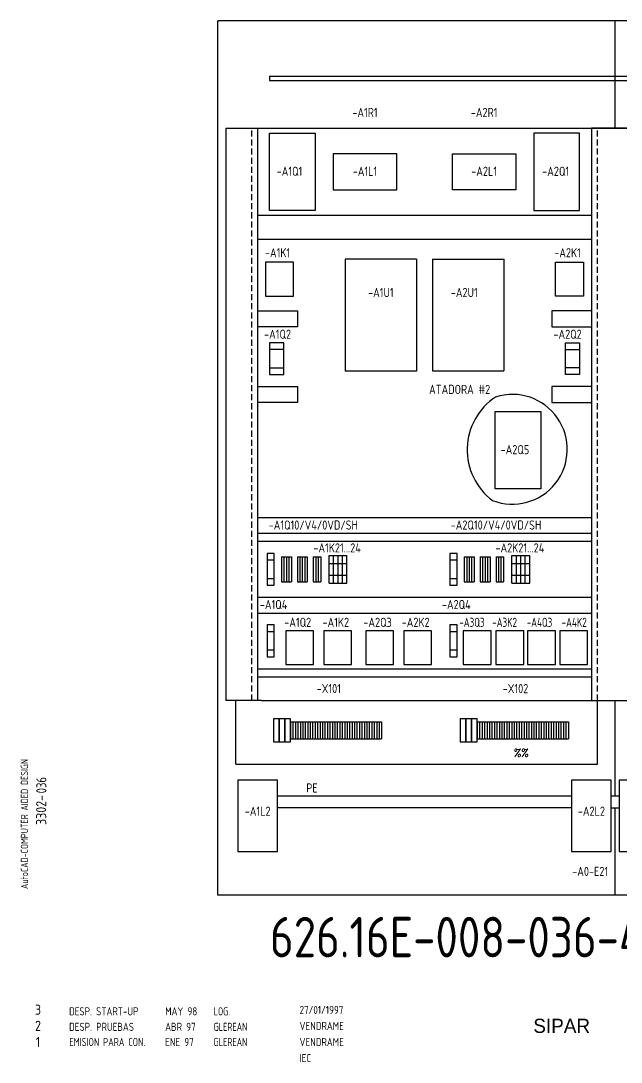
# Model space of a CAD drawing. Extents: x 10 to 420, y 5 to 297.
# Drawn here: x 9.7 to 158.2, y 6 to 263.5 of the extents above; entities that cross this region are included whole.
import ezdxf
from ezdxf.enums import TextEntityAlignment as Align

# ---------------------------------------------------------------- set-up
doc = ezdxf.new("R2010")
doc.units = 0
doc.header["$LTSCALE"] = 6
doc.header["$MEASUREMENT"] = 0
doc.linetypes.add('HIDDEN', pattern=[0.375, 0.25, -0.125])
doc.layers.get('0').update_dxf_attribs({"linetype": 'CONTINUOUS'})
for name, color, linetype in [('3', 3, 'CONTINUOUS'), ('CART', 7, 'CONTINUOUS'), ('INT', 3, 'CONTINUOUS'), ('MAN', 3, 'CONTINUOUS')]:
    doc.layers.add(name, color=color, linetype=linetype)
doc.styles.add('DIN', font='DIN', dxfattribs={"width": 0.85})
doc.styles.add('SIMPLEX', font='SIMPLEX', dxfattribs={"width": 0.9})
doc.styles.add('UNIV', font='UNIV')

# ---------------------------------------------------------------- blocks, each defined once
blk = doc.blocks.new('WB-FG100')
at = {"layer": 'CART', "color": 1, "style": 'DIN', "width": 0.8}
blk.add_text('AutoCAD-COMPUTER AIDED DESIGN', height=1.8, rotation=90, dxfattribs=at).set_placement((11.47, 48.84))
at = {"layer": 'CART', "color": 7, "style": 'DIN', "width": 0.9}
blk.add_attdef('FILE', text='', height=2.5, rotation=90, dxfattribs=at).set_placement((15.95, 68.38), align=Align.CENTER)
for tag, p in [('MOD-3', (13.92, 19)), ('MOD-2', (13.92, 15)), ('MOD-1', (13.92, 11)), ('NR.COMMESSA', (315, 9))]:
    blk.add_attdef(tag, text='', height=2.5, dxfattribs=at).set_placement(p, align=Align.MIDDLE)
at = {"layer": 'CART', "color": 7, "style": 'DIN'}
for tag, width, p in [('REV-3', 0.9, (21.66, 19)), ('DATA-3', 0.9, (45.37, 19)), ('NOME-3', 0.9, (57.37, 19)), ('REV-2', 0.9, (21.66, 15)), ('DATA-2', 0.9, (45.37, 15)), ('NOME-2', 0.9, (57.37, 15)), ('REV-1', 0.9, (21.66, 11)), ('DATA-1', 0.9, (45.37, 11)), ('NOME-1', 0.7, (57.37, 11))]:
    blk.add_attdef(tag, text='', height=2, dxfattribs=dict(at, width=width)).set_placement(p, align=Align.MIDDLE_LEFT)
at = {"layer": 'CART', "color": 7, "style": 'DIN', "width": 0.9}
for tag, p, height in [('DATA', (78.64, 17.94), 2), ('ESECUTORE', (78.64, 13.97), 2), ('CONTROLLORE', (78.64, 9.99), 2), ('NORMA', (78.64, 6.01), 2), ('SEGUE', (398.93, 5.65), 2.8)]:
    blk.add_attdef(tag, p, '', height=height, dxfattribs=at)
at = {"layer": 'CART', "color": 2, "style": 'DIN', "width": 0.9}
for tag, p in [('TITOLO-1/3', (266.5, 18.23)), ('TITOLO-1/2', (266.5, 15.73)), ('TITOLO-2/3', (266.5, 13.18)), ('TITOLO-2/2', (266.5, 10.68)), ('TITOLO-3/3', (266.5, 8.13))]:
    blk.add_attdef(tag, text='', height=3.5, dxfattribs=at).set_placement(p, align=Align.MIDDLE)
at = {"layer": 'CART', "color": 3, "style": 'DIN', "width": 0.9}
blk.add_attdef('ASSIEME', text='', height=3.5, dxfattribs=at).set_placement((334, 17), align=Align.MIDDLE)
at = {"layer": 'CART', "color": 3, "style": 'DIN', "width": 0.85}
for tag, p in [('=', (375.33, 16.63)), ('+', (375.33, 12.76))]:
    blk.add_attdef(tag, text='', height=3, dxfattribs=at).set_placement(p, align=Align.BOTTOM_LEFT)
at = {"layer": 'CART', "color": 2, "style": 'DIN', "width": 0.9}
blk.add_attdef('DISEGNO', text='', height=5, dxfattribs=at).set_placement((395.27, 6.35), align=Align.RIGHT)
at = {"layer": 'CART', "color": 3, "style": 'DIN', "width": 0.9}
blk.add_attdef('FOGLIO', text='', height=2.8, dxfattribs=at).set_placement((414.2, 9.56), align=Align.RIGHT)
at = {"layer": 'CART', "color": 1, "style": 'DIN', "width": 0.9}
blk.add_attdef('TIPOLOGIA', (233.37, 6), '', height=2, dxfattribs=at)
blk = doc.blocks.new('F-L24AI')
at = {"color": 3, "linetype": 'Continuous'}
for p, q in [((16, 4.5), (0, 4.5)), ((0, 4.5), (0, -4.5)), ((16, -4.5), (16, 4.5)), ((0, -4.5), (16, -4.5))]:
    blk.add_line(p, q, dxfattribs=at)
blk = doc.blocks.new('F-3NP50')
at = {"color": 3}
for p, q in [((0, -9.75), (0, 9.75)), ((0, 9.75), (11.5, 9.75)), ((11.5, 9.75), (11.5, -9.75)), ((11.5, -9.75), (0, -9.75))]:
    blk.add_line(p, q, dxfattribs=at)
blk = doc.blocks.new('F-K2')
at = {"layer": '3'}
for p, q in [((7, 4.25), (0, 4.25)), ((0, 4.25), (0, -4.25)), ((7, -4.25), (7, 4.25)), ((0, -4.25), (7, -4.25))]:
    blk.add_line(p, q, dxfattribs=at)
blk = doc.blocks.new('F-5SN2')
at = {"layer": 'INT'}
for p, q in [((3.56, 4), (0, 4)), ((0, 4), (0, -4)), ((3.56, -4), (3.56, 4)), ((0, -4), (3.56, -4))]:
    blk.add_line(p, q, dxfattribs=at)
at = {"layer": 'MAN'}
for p, q in [((3.56, 2.275), (0, 2.275)), ((0, 2.275), (0, -2.275)), ((3.56, -2.275), (3.56, 2.275)), ((0, -2.275), (3.56, -2.275))]:
    blk.add_line(p, q, dxfattribs=at)

msp = doc.modelspace()

# ---------------------------------------------------------------- linework, layer by layer
at = {"color": 4, "linetype": 'Continuous'}
for p, q in [((58.44, 47.29), (58.44, 263.55)), ((156.74, 263.55), (58.44, 263.55)), ((255.04, 263.55), (156.74, 263.55)), ((156.74, 237.01), (156.74, 263.55)), ((156.74, 71.86), (156.74, 95.45)), ((156.74, 47.29), (156.74, 68.91)), ((156.74, 47.29), (58.44, 47.29)), ((255.04, 47.29), (156.74, 47.29))]:
    msp.add_line(p, q, dxfattribs=at)
at = {"color": 3, "linetype": 'Continuous'}
for p, q in [((383.82, 249.79), (71.22, 249.79)), ((71.22, 249.79), (71.22, 248.8)), ((71.22, 248.8), (315.99, 248.8)), ((102.68, 230.62), (86.95, 230.62)), ((86.95, 230.62), (86.95, 221.77)), ((102.68, 221.77), (102.68, 230.62)), ((86.95, 221.77), (102.68, 221.77)), ((89.9, 204.57), (89.9, 176.93)), ((107.59, 204.57), (89.9, 204.57)), ((89.9, 204.57), (89.9, 176.93)), ((107.59, 204.57), (107.59, 176.93)), ((111.53, 204.57), (111.53, 177)), ((111.53, 204.57), (129.22, 204.57)), ((129.22, 204.57), (129.22, 177)), ((107.59, 176.93), (89.9, 176.93)), ((111.53, 177), (129.22, 177)), ((73.6, 90.91), (72.21, 90.91)), ((72.21, 90.91), (72.21, 85.26)), ((75, 90.91), (73.6, 90.91)), ((73.6, 90.91), (73.6, 85.26)), ((73.6, 85.26), (73.6, 90.91)), ((76.39, 90.91), (75, 90.91)), ((75, 90.91), (75, 85.26)), ((75, 85.26), (75, 90.91)), ((76.39, 85.26), (76.39, 90.91)), ((119.8, 90.91), (118.41, 90.91)), ((118.41, 90.91), (118.41, 85.26)), ((121.2, 90.91), (119.8, 90.91)), ((119.8, 90.91), (119.8, 85.26)), ((119.8, 85.26), (119.8, 90.91)), ((121.2, 85.26), (121.2, 90.91)), ((122.6, 90.91), (121.2, 90.91)), ((121.2, 90.91), (121.2, 85.26)), ((122.6, 85.26), (122.6, 90.91)), ((72.21, 85.26), (73.6, 85.26)), ((73.6, 85.26), (75, 85.26)), ((75, 85.26), (76.39, 85.26)), ((118.41, 85.26), (119.8, 85.26)), ((119.8, 85.26), (121.2, 85.26)), ((121.2, 85.26), (122.6, 85.26)), ((63.36, 75.79), (63.36, 58.1)), ((73.19, 75.79), (63.36, 75.79)), ((73.19, 58.1), (73.19, 75.79)), ((145.93, 75.79), (145.93, 58.1)), ((155.76, 75.79), (145.93, 75.79)), ((155.76, 58.1), (155.76, 75.79)), ((157.73, 75.79), (157.73, 58.1)), ((167.56, 75.79), (157.73, 75.79)), ((73.19, 71.86), (145.93, 71.86)), ((155.76, 71.86), (157.73, 71.86)), ((145.93, 68.91), (73.19, 68.91)), ((155.76, 68.91), (157.73, 68.91)), ((63.36, 58.1), (73.19, 58.1)), ((145.93, 58.1), (155.76, 58.1)), ((157.73, 58.1), (167.56, 58.1))]:
    msp.add_line(p, q, dxfattribs=at)
at = {"color": 2, "linetype": 'Continuous'}
for p, q in [((60.41, 237.01), (68.27, 237.01)), ((60.41, 237.01), (60.41, 95.45)), ((68.27, 237.01), (68.27, 95.45)), ((150.85, 237.01), (150.85, 95.45)), ((150.85, 237.01), (162.64, 237.01)), ((150.85, 215.38), (68.27, 215.38)), ((150.85, 209.48), (68.27, 209.48)), ((68.27, 191.79), (78.1, 191.79)), ((78.1, 191.79), (78.1, 187.86)), ((150.85, 191.79), (141.02, 191.79)), ((141.02, 191.79), (141.02, 187.86)), ((78.1, 187.86), (68.27, 187.86)), ((141.02, 187.86), (150.85, 187.86)), ((68.27, 173.11), (78.1, 173.11)), ((78.1, 173.11), (78.1, 169.18)), ((150.85, 173.11), (141.02, 173.11)), ((141.02, 173.11), (141.02, 169.18)), ((78.1, 169.18), (68.27, 169.18)), ((141.02, 169.18), (150.85, 169.18)), ((150.85, 140.67), (68.27, 140.67)), ((150.85, 136.74), (68.27, 136.74)), ((150.85, 134.77), (68.27, 134.77)), ((68.27, 121.01), (150.85, 121.01)), ((68.27, 117.08), (150.85, 117.08)), ((68.27, 103.32), (150.85, 103.32)), ((68.27, 101.35), (150.85, 101.35)), ((69.26, 95.45), (60.41, 95.45)), ((69.26, 95.45), (150.85, 95.45)), ((150.85, 95.45), (162.64, 95.45))]:
    msp.add_line(p, q, dxfattribs=at)
at = {"color": 7, "linetype": 'HIDDEN'}
for p, q in [((66.8, 95.45), (66.8, 237.01)), ((152.32, 95.45), (152.32, 237.01))]:
    msp.add_line(p, q, dxfattribs=at)
at = {"color": 7, "linetype": 'Continuous'}
for p, q in [((68.27, 237.01), (154.78, 237.01)), ((250.62, 237.01), (150.85, 237.01)), ((85.97, 131.33), (87.07, 131.33)), ((85.97, 124.45), (85.97, 131.33)), ((85.97, 129.37), (87.07, 129.37)), ((87.07, 131.33), (88.17, 131.33)), ((87.07, 124.45), (87.07, 131.33)), ((87.07, 124.45), (87.07, 131.33)), ((87.07, 129.37), (88.17, 129.37)), ((88.17, 124.45), (88.17, 131.33)), ((88.17, 131.33), (89.27, 131.33)), ((88.17, 124.45), (88.17, 131.33)), ((88.17, 129.37), (89.27, 129.37)), ((89.27, 131.33), (90.37, 131.33)), ((89.27, 124.45), (89.27, 131.33)), ((89.27, 124.45), (89.27, 131.33)), ((89.27, 129.37), (90.37, 129.37)), ((90.37, 124.45), (90.37, 131.33)), ((131.19, 131.33), (132.29, 131.33)), ((131.19, 124.45), (131.19, 131.33)), ((131.19, 129.37), (132.29, 129.37)), ((132.29, 124.45), (132.29, 131.33)), ((132.29, 131.33), (133.39, 131.33)), ((132.29, 124.45), (132.29, 131.33)), ((132.29, 129.37), (133.39, 129.37)), ((133.39, 131.33), (134.49, 131.33)), ((133.39, 124.45), (133.39, 131.33)), ((133.39, 124.45), (133.39, 131.33)), ((133.39, 129.37), (134.49, 129.37)), ((134.49, 124.45), (134.49, 131.33)), ((134.49, 131.33), (135.59, 131.33)), ((134.49, 124.45), (134.49, 131.33)), ((134.49, 129.37), (135.59, 129.37)), ((135.59, 124.45), (135.59, 131.33)), ((85.97, 126.42), (87.07, 126.42)), ((87.07, 126.42), (88.17, 126.42)), ((88.17, 126.42), (89.27, 126.42)), ((89.27, 126.42), (90.37, 126.42)), ((131.19, 126.42), (132.29, 126.42)), ((132.29, 126.42), (133.39, 126.42)), ((133.39, 126.42), (134.49, 126.42)), ((134.49, 126.42), (135.59, 126.42)), ((85.97, 124.45), (87.07, 124.45)), ((87.07, 124.45), (88.17, 124.45)), ((88.17, 124.45), (89.27, 124.45)), ((89.27, 124.45), (90.37, 124.45)), ((131.19, 124.45), (132.29, 124.45)), ((132.29, 124.45), (133.39, 124.45)), ((133.39, 124.45), (134.49, 124.45)), ((134.49, 124.45), (135.59, 124.45)), ((62.87, 79.73), (62.87, 95.45)), ((152.32, 79.73), (152.32, 95.45)), ((62.87, 79.73), (152.32, 79.73))]:
    msp.add_line(p, q, dxfattribs=at)
at = {"color": 3}
for p, q in [((71.22, 216.61), (71.22, 235.78)), ((71.22, 235.78), (82.53, 235.78)), ((82.53, 235.78), (82.53, 216.61)), ((82.53, 216.61), (71.22, 216.61)), ((127.02, 147.77), (127.02, 166.93)), ((127.02, 166.93), (138.32, 166.93)), ((138.32, 166.93), (138.32, 147.77)), ((138.32, 147.77), (127.02, 147.77))]:
    msp.add_line(p, q, dxfattribs=at)
at = {"color": 1, "linetype": 'Continuous'}
for p, q in [((74.17, 131.02), (74.78, 131.02)), ((74.17, 131.02), (74.17, 124.77)), ((74.78, 131.02), (75.39, 131.02)), ((74.78, 131.02), (74.78, 124.77)), ((74.78, 131.02), (74.78, 124.77)), ((75.39, 131.02), (75.39, 124.77)), ((75.39, 131.02), (76, 131.02)), ((75.39, 131.02), (75.39, 124.77)), ((76, 131.02), (76.61, 131.02)), ((76, 131.02), (76, 124.77)), ((76, 131.02), (76, 124.77)), ((76.61, 131.02), (76.61, 124.77)), ((78.1, 131.02), (78.71, 131.02)), ((78.1, 131.02), (78.1, 124.77)), ((78.71, 131.02), (79.32, 131.02)), ((78.71, 131.02), (78.71, 124.77)), ((78.71, 131.02), (78.71, 124.77)), ((79.32, 131.02), (79.93, 131.02)), ((79.32, 131.02), (79.32, 124.77)), ((79.32, 131.02), (79.32, 124.77)), ((79.93, 131.02), (79.93, 124.77)), ((79.93, 131.02), (80.54, 131.02)), ((79.93, 131.02), (79.93, 124.77)), ((80.54, 131.02), (80.54, 124.77)), ((82.04, 131.02), (82.65, 131.02)), ((82.04, 131.02), (82.04, 124.77)), ((82.65, 131.02), (83.26, 131.02)), ((82.65, 131.02), (82.65, 124.77)), ((82.65, 131.02), (82.65, 124.77)), ((83.26, 131.02), (83.87, 131.02)), ((83.26, 131.02), (83.26, 124.77)), ((83.26, 131.02), (83.26, 124.77)), ((83.87, 131.02), (83.87, 124.77)), ((119.39, 131.02), (120, 131.02)), ((119.39, 131.02), (119.39, 124.77)), ((120, 131.02), (120, 124.77)), ((120, 131.02), (120.61, 131.02)), ((120, 131.02), (120, 124.77)), ((120.61, 131.02), (121.22, 131.02)), ((120.61, 131.02), (120.61, 124.77)), ((120.61, 131.02), (120.61, 124.77)), ((121.22, 131.02), (121.22, 124.77)), ((121.22, 131.02), (121.83, 131.02)), ((121.22, 131.02), (121.22, 124.77)), ((121.83, 131.02), (121.83, 124.77)), ((123.32, 131.02), (123.93, 131.02)), ((123.32, 131.02), (123.32, 124.77)), ((123.93, 131.02), (123.93, 124.77)), ((123.93, 131.02), (124.54, 131.02)), ((123.93, 131.02), (123.93, 124.77)), ((124.54, 131.02), (124.54, 124.77)), ((124.54, 131.02), (125.15, 131.02)), ((124.54, 131.02), (124.54, 124.77)), ((125.15, 131.02), (125.15, 124.77)), ((125.15, 131.02), (125.76, 131.02)), ((125.15, 131.02), (125.15, 124.77)), ((125.76, 131.02), (125.76, 124.77)), ((127.25, 131.02), (127.86, 131.02)), ((127.25, 131.02), (127.25, 124.77)), ((127.86, 131.02), (127.86, 124.77)), ((127.86, 131.02), (128.47, 131.02)), ((127.86, 131.02), (127.86, 124.77)), ((128.47, 131.02), (128.47, 124.77)), ((128.47, 131.02), (129.08, 131.02)), ((128.47, 131.02), (128.47, 124.77)), ((129.08, 131.02), (129.08, 124.77)), ((74.17, 124.77), (74.78, 124.77)), ((74.78, 124.77), (75.39, 124.77)), ((75.39, 124.77), (76, 124.77)), ((76, 124.77), (76.61, 124.77)), ((78.1, 124.77), (78.71, 124.77)), ((78.71, 124.77), (79.32, 124.77)), ((79.32, 124.77), (79.93, 124.77)), ((79.93, 124.77), (80.54, 124.77)), ((82.04, 124.77), (82.65, 124.77)), ((82.65, 124.77), (83.26, 124.77)), ((83.26, 124.77), (83.87, 124.77)), ((119.39, 124.77), (120, 124.77)), ((120, 124.77), (120.61, 124.77)), ((120.61, 124.77), (121.22, 124.77)), ((121.22, 124.77), (121.83, 124.77)), ((123.32, 124.77), (123.93, 124.77)), ((123.93, 124.77), (124.54, 124.77)), ((124.54, 124.77), (125.15, 124.77)), ((125.15, 124.77), (125.76, 124.77)), ((127.25, 124.77), (127.86, 124.77)), ((127.86, 124.77), (128.47, 124.77)), ((128.47, 124.77), (129.08, 124.77)), ((76.39, 90.17), (76.39, 85.99)), ((76.39, 90.17), (77, 90.17)), ((77, 90.17), (77, 85.99)), ((77, 90.17), (77.61, 90.17)), ((77, 90.17), (77, 85.99)), ((77.61, 90.17), (77.61, 85.99)), ((77.61, 90.17), (78.22, 90.17)), ((77.61, 90.17), (77.61, 85.99)), ((78.22, 90.17), (78.22, 85.99)), ((78.22, 90.17), (78.83, 90.17)), ((78.22, 90.17), (78.22, 85.99)), ((78.83, 90.17), (78.83, 85.99)), ((78.83, 90.17), (79.44, 90.17)), ((78.83, 90.17), (78.83, 85.99)), ((79.44, 90.17), (79.44, 85.99)), ((79.44, 90.17), (80.05, 90.17)), ((79.44, 90.17), (79.44, 85.99)), ((80.05, 90.17), (80.05, 85.99)), ((80.05, 90.17), (80.05, 85.99)), ((80.05, 90.17), (80.66, 90.17)), ((80.66, 90.17), (80.66, 85.99)), ((80.66, 90.17), (81.27, 90.17)), ((80.66, 90.17), (80.66, 85.99)), ((81.27, 90.17), (81.27, 85.99)), ((81.27, 90.17), (81.88, 90.17)), ((81.27, 90.17), (81.27, 85.99)), ((81.88, 90.17), (81.88, 85.99)), ((81.88, 90.17), (82.49, 90.17)), ((81.88, 90.17), (81.88, 85.99)), ((82.49, 90.17), (82.49, 85.99)), ((82.49, 90.17), (83.1, 90.17)), ((82.49, 90.17), (82.49, 85.99)), ((83.1, 90.17), (83.1, 85.99)), ((83.1, 90.17), (83.71, 90.17)), ((83.1, 90.17), (83.1, 85.99)), ((83.71, 90.17), (83.71, 85.99)), ((83.71, 90.17), (84.32, 90.17)), ((83.71, 90.17), (83.71, 85.99)), ((84.32, 90.17), (84.32, 85.99)), ((84.32, 90.17), (84.32, 85.99)), ((84.32, 90.17), (84.93, 90.17)), ((84.93, 90.17), (84.93, 85.99)), ((84.93, 90.17), (85.54, 90.17)), ((84.93, 90.17), (84.93, 85.99)), ((85.54, 90.17), (85.54, 85.99)), ((85.54, 90.17), (86.15, 90.17)), ((85.54, 90.17), (85.54, 85.99)), ((86.15, 90.17), (86.15, 85.99)), ((86.15, 90.17), (86.76, 90.17)), ((86.15, 90.17), (86.15, 85.99)), ((86.76, 90.17), (86.76, 85.99)), ((86.76, 90.17), (87.36, 90.17)), ((86.76, 90.17), (86.76, 85.99)), ((87.36, 90.17), (87.36, 85.99)), ((87.36, 90.17), (87.97, 90.17)), ((87.36, 90.17), (87.36, 85.99)), ((87.97, 90.17), (87.97, 85.99)), ((87.97, 90.17), (87.97, 85.99)), ((87.97, 90.17), (88.58, 90.17)), ((88.58, 90.17), (88.58, 85.99)), ((88.58, 90.17), (89.19, 90.17)), ((88.58, 90.17), (88.58, 85.99)), ((89.19, 90.17), (89.19, 85.99)), ((89.19, 90.17), (89.8, 90.17)), ((89.19, 90.17), (89.19, 85.99)), ((89.8, 90.17), (89.8, 85.99)), ((89.8, 90.17), (90.41, 90.17)), ((89.8, 90.17), (89.8, 85.99)), ((90.41, 90.17), (90.41, 85.99)), ((90.41, 90.17), (91.02, 90.17)), ((90.41, 90.17), (90.41, 85.99)), ((91.02, 90.17), (91.02, 85.99)), ((91.02, 90.17), (91.63, 90.17)), ((91.02, 90.17), (91.02, 85.99)), ((91.63, 90.17), (91.63, 85.99)), ((91.63, 90.17), (92.24, 90.17)), ((91.63, 90.17), (91.63, 85.99)), ((92.24, 90.17), (92.24, 85.99)), ((92.24, 90.17), (92.24, 85.99)), ((92.24, 90.17), (92.85, 90.17)), ((92.85, 90.17), (92.85, 85.99)), ((92.85, 90.17), (93.46, 90.17)), ((92.85, 90.17), (92.85, 85.99)), ((93.46, 90.17), (93.46, 85.99)), ((93.46, 90.17), (94.07, 90.17)), ((93.46, 90.17), (93.46, 85.99)), ((94.07, 90.17), (94.07, 85.99)), ((94.07, 90.17), (94.68, 90.17)), ((94.07, 90.17), (94.07, 85.99)), ((94.68, 90.17), (94.68, 85.99)), ((94.68, 90.17), (95.29, 90.17)), ((94.68, 90.17), (94.68, 85.99)), ((95.29, 90.17), (95.29, 85.99)), ((95.29, 90.17), (95.9, 90.17)), ((95.29, 90.17), (95.29, 85.99)), ((95.9, 90.17), (95.9, 85.99)), ((95.9, 90.17), (96.51, 90.17)), ((95.9, 90.17), (95.9, 85.99)), ((96.51, 90.17), (96.51, 85.99)), ((96.51, 90.17), (96.51, 85.99)), ((96.51, 90.17), (97.12, 90.17)), ((97.12, 90.17), (97.12, 85.99)), ((97.12, 90.17), (97.73, 90.17)), ((97.12, 90.17), (97.12, 85.99)), ((97.73, 90.17), (97.73, 85.99)), ((97.73, 90.17), (98.33, 90.17)), ((97.73, 90.17), (97.73, 85.99)), ((98.33, 90.17), (98.33, 85.99)), ((98.33, 90.17), (98.94, 90.17)), ((98.33, 90.17), (98.33, 85.99)), ((98.94, 90.17), (98.94, 85.99)), ((122.6, 90.17), (122.6, 85.99)), ((122.6, 90.17), (123.2, 90.17)), ((123.2, 90.17), (123.2, 85.99)), ((123.2, 90.17), (123.2, 85.99)), ((123.2, 90.17), (123.81, 90.17)), ((123.81, 90.17), (123.81, 85.99)), ((123.81, 90.17), (124.42, 90.17)), ((123.81, 90.17), (123.81, 85.99)), ((124.42, 90.17), (124.42, 85.99)), ((124.42, 90.17), (124.42, 85.99)), ((124.42, 90.17), (125.03, 90.17)), ((125.03, 90.17), (125.03, 85.99)), ((125.03, 90.17), (125.64, 90.17)), ((125.03, 90.17), (125.03, 85.99)), ((125.64, 90.17), (125.64, 85.99)), ((125.64, 90.17), (125.64, 85.99)), ((125.64, 90.17), (126.25, 90.17)), ((126.25, 90.17), (126.25, 85.99)), ((126.25, 90.17), (126.25, 85.99)), ((126.25, 90.17), (126.86, 90.17)), ((126.86, 90.17), (126.86, 85.99)), ((126.86, 90.17), (126.86, 85.99)), ((126.86, 90.17), (127.47, 90.17)), ((127.47, 90.17), (127.47, 85.99)), ((127.47, 90.17), (127.47, 85.99)), ((127.47, 90.17), (128.08, 90.17)), ((128.08, 90.17), (128.08, 85.99)), ((128.08, 90.17), (128.69, 90.17)), ((128.08, 90.17), (128.08, 85.99)), ((128.69, 90.17), (128.69, 85.99)), ((128.69, 90.17), (128.69, 85.99)), ((128.69, 90.17), (129.3, 90.17)), ((129.3, 90.17), (129.3, 85.99)), ((129.3, 90.17), (129.91, 90.17)), ((129.3, 90.17), (129.3, 85.99)), ((129.91, 90.17), (129.91, 85.99)), ((129.91, 90.17), (129.91, 85.99)), ((129.91, 90.17), (130.52, 90.17)), ((130.52, 90.17), (130.52, 85.99)), ((130.52, 90.17), (130.52, 85.99)), ((130.52, 90.17), (131.13, 90.17)), ((131.13, 90.17), (131.13, 85.99)), ((131.13, 90.17), (131.13, 85.99)), ((131.13, 90.17), (131.74, 90.17)), ((131.74, 90.17), (131.74, 85.99)), ((131.74, 90.17), (132.35, 90.17)), ((131.74, 90.17), (131.74, 85.99)), ((132.35, 90.17), (132.35, 85.99)), ((132.35, 90.17), (132.35, 85.99)), ((132.35, 90.17), (132.96, 90.17)), ((132.96, 90.17), (132.96, 85.99)), ((132.96, 90.17), (132.96, 85.99)), ((132.96, 90.17), (133.57, 90.17)), ((133.57, 90.17), (133.57, 85.99)), ((133.57, 90.17), (134.18, 90.17)), ((133.57, 90.17), (133.57, 85.99)), ((134.18, 90.17), (134.18, 85.99)), ((134.18, 90.17), (134.18, 85.99)), ((134.18, 90.17), (134.78, 90.17)), ((134.78, 90.17), (134.78, 85.99)), ((134.78, 90.17), (134.78, 85.99)), ((134.78, 90.17), (135.39, 90.17)), ((135.39, 90.17), (135.39, 85.99)), ((135.39, 90.17), (135.39, 85.99)), ((135.39, 90.17), (136, 90.17)), ((136, 90.17), (136, 85.99)), ((136, 90.17), (136.61, 90.17)), ((136, 90.17), (136, 85.99)), ((136.61, 90.17), (136.61, 85.99)), ((136.61, 90.17), (136.61, 85.99)), ((136.61, 90.17), (137.22, 90.17)), ((137.22, 90.17), (137.22, 85.99)), ((137.22, 90.17), (137.22, 85.99)), ((137.22, 90.17), (137.83, 90.17)), ((137.83, 90.17), (137.83, 85.99)), ((137.83, 90.17), (138.44, 90.17)), ((137.83, 90.17), (137.83, 85.99)), ((138.44, 90.17), (138.44, 85.99)), ((138.44, 90.17), (138.44, 85.99)), ((138.44, 90.17), (139.05, 90.17)), ((139.05, 90.17), (139.05, 85.99)), ((139.05, 90.17), (139.05, 85.99)), ((139.05, 90.17), (139.66, 90.17)), ((139.66, 90.17), (139.66, 85.99)), ((139.66, 90.17), (139.66, 85.99)), ((139.66, 90.17), (140.27, 90.17)), ((140.27, 90.17), (140.27, 85.99)), ((140.27, 90.17), (140.88, 90.17)), ((140.27, 90.17), (140.27, 85.99)), ((140.88, 90.17), (140.88, 85.99)), ((140.88, 90.17), (140.88, 85.99)), ((140.88, 90.17), (141.49, 90.17)), ((141.49, 90.17), (141.49, 85.99)), ((141.49, 90.17), (141.49, 85.99)), ((141.49, 90.17), (142.1, 90.17)), ((142.1, 90.17), (142.1, 85.99)), ((142.1, 90.17), (142.71, 90.17)), ((142.1, 90.17), (142.1, 85.99)), ((142.71, 90.17), (142.71, 85.99)), ((142.71, 90.17), (142.71, 85.99)), ((142.71, 90.17), (143.32, 90.17)), ((143.32, 90.17), (143.32, 85.99)), ((143.32, 90.17), (143.32, 85.99)), ((143.32, 90.17), (143.93, 90.17)), ((143.93, 90.17), (143.93, 85.99)), ((143.93, 90.17), (144.54, 90.17)), ((143.93, 90.17), (143.93, 85.99)), ((144.54, 90.17), (144.54, 85.99)), ((144.54, 90.17), (144.54, 85.99)), ((144.54, 90.17), (145.15, 90.17)), ((145.15, 90.17), (145.15, 85.99)), ((76.39, 85.99), (77, 85.99)), ((77, 85.99), (77.61, 85.99)), ((77.61, 85.99), (78.22, 85.99)), ((78.22, 85.99), (78.83, 85.99)), ((78.83, 85.99), (79.44, 85.99)), ((79.44, 85.99), (80.05, 85.99)), ((80.05, 85.99), (80.66, 85.99)), ((80.66, 85.99), (81.27, 85.99)), ((81.27, 85.99), (81.88, 85.99)), ((81.88, 85.99), (82.49, 85.99)), ((82.49, 85.99), (83.1, 85.99)), ((83.1, 85.99), (83.71, 85.99)), ((83.71, 85.99), (84.32, 85.99)), ((84.32, 85.99), (84.93, 85.99)), ((84.93, 85.99), (85.54, 85.99)), ((85.54, 85.99), (86.15, 85.99)), ((86.15, 85.99), (86.76, 85.99)), ((86.76, 85.99), (87.36, 85.99)), ((87.36, 85.99), (87.97, 85.99)), ((87.97, 85.99), (88.58, 85.99)), ((88.58, 85.99), (89.19, 85.99)), ((89.19, 85.99), (89.8, 85.99)), ((89.8, 85.99), (90.41, 85.99)), ((90.41, 85.99), (91.02, 85.99)), ((91.02, 85.99), (91.63, 85.99)), ((91.63, 85.99), (92.24, 85.99)), ((92.24, 85.99), (92.85, 85.99)), ((92.85, 85.99), (93.46, 85.99)), ((93.46, 85.99), (94.07, 85.99)), ((94.07, 85.99), (94.68, 85.99)), ((94.68, 85.99), (95.29, 85.99)), ((95.29, 85.99), (95.9, 85.99)), ((95.9, 85.99), (96.51, 85.99)), ((96.51, 85.99), (97.12, 85.99)), ((97.12, 85.99), (97.73, 85.99)), ((97.73, 85.99), (98.33, 85.99)), ((98.33, 85.99), (98.94, 85.99)), ((122.6, 85.99), (123.2, 85.99)), ((123.2, 85.99), (123.81, 85.99)), ((123.81, 85.99), (124.42, 85.99)), ((124.42, 85.99), (125.03, 85.99)), ((125.03, 85.99), (125.64, 85.99)), ((125.64, 85.99), (126.25, 85.99)), ((126.25, 85.99), (126.86, 85.99)), ((126.86, 85.99), (127.47, 85.99)), ((127.47, 85.99), (128.08, 85.99)), ((128.08, 85.99), (128.69, 85.99)), ((128.69, 85.99), (129.3, 85.99)), ((129.3, 85.99), (129.91, 85.99)), ((129.91, 85.99), (130.52, 85.99)), ((130.52, 85.99), (131.13, 85.99)), ((131.13, 85.99), (131.74, 85.99)), ((131.74, 85.99), (132.35, 85.99)), ((132.35, 85.99), (132.96, 85.99)), ((132.96, 85.99), (133.57, 85.99)), ((133.57, 85.99), (134.18, 85.99)), ((134.18, 85.99), (134.78, 85.99)), ((134.78, 85.99), (135.39, 85.99)), ((135.39, 85.99), (136, 85.99)), ((136, 85.99), (136.61, 85.99)), ((136.61, 85.99), (137.22, 85.99)), ((137.22, 85.99), (137.83, 85.99)), ((137.83, 85.99), (138.44, 85.99)), ((138.44, 85.99), (139.05, 85.99)), ((139.05, 85.99), (139.66, 85.99)), ((139.66, 85.99), (140.27, 85.99)), ((140.27, 85.99), (140.88, 85.99)), ((140.88, 85.99), (141.49, 85.99)), ((141.49, 85.99), (142.1, 85.99)), ((142.1, 85.99), (142.71, 85.99)), ((142.71, 85.99), (143.32, 85.99)), ((143.32, 85.99), (143.93, 85.99)), ((143.93, 85.99), (144.54, 85.99)), ((144.54, 85.99), (145.15, 85.99))]:
    msp.add_line(p, q, dxfattribs=at)
at = {"color": 3, "linetype": 'Continuous'}
msp.add_lwpolyline([(127.15, 170.5, 0.520567), (126.37, 144.93, 1.416868)], format="xyb", close=True, dxfattribs=at)
at = {"layer": '3'}
for p, q in [((77.12, 203.83), (70.24, 203.83)), ((70.24, 203.83), (70.24, 195.48)), ((77.12, 195.48), (77.12, 203.83)), ((70.24, 195.48), (77.12, 195.48)), ((75.24, 112.69), (75.24, 104.34)), ((82.12, 112.69), (75.24, 112.69)), ((82.12, 104.34), (82.12, 112.69)), ((91.53, 112.69), (84.65, 112.69)), ((84.65, 112.69), (84.65, 104.34)), ((91.53, 104.34), (91.53, 112.69)), ((101.88, 112.69), (95, 112.69)), ((95, 112.69), (95, 104.34)), ((101.88, 104.34), (101.88, 112.69)), ((111.29, 112.69), (104.41, 112.69)), ((104.41, 112.69), (104.41, 104.34)), ((111.29, 104.34), (111.29, 112.69)), ((126.01, 112.69), (119.13, 112.69)), ((119.13, 112.69), (119.13, 104.34)), ((126.01, 104.34), (126.01, 112.69)), ((134.1, 112.69), (127.22, 112.69)), ((127.22, 112.69), (127.22, 104.34)), ((134.1, 104.34), (134.1, 112.69)), ((141.93, 112.69), (135.05, 112.69)), ((135.05, 112.69), (135.05, 104.34)), ((141.93, 104.34), (141.93, 112.69)), ((143, 112.69), (143, 104.34)), ((149.89, 112.69), (143, 112.69)), ((149.89, 104.34), (149.89, 112.69)), ((75.24, 104.34), (82.12, 104.34)), ((84.65, 104.34), (91.53, 104.34)), ((95, 104.34), (101.88, 104.34)), ((104.41, 104.34), (111.29, 104.34)), ((119.13, 104.34), (126.01, 104.34)), ((127.22, 104.34), (134.1, 104.34)), ((135.05, 104.34), (141.93, 104.34)), ((143, 104.34), (149.89, 104.34))]:
    msp.add_line(p, q, dxfattribs=at)
at = {"layer": 'INT'}
for p, q in [((74.72, 183.92), (71.22, 183.92)), ((71.22, 183.92), (71.22, 176.06)), ((74.72, 176.06), (74.72, 183.92)), ((71.22, 176.06), (74.72, 176.06)), ((72.38, 131.83), (70.63, 131.83)), ((70.63, 131.83), (70.63, 123.96)), ((72.38, 123.96), (72.38, 131.83)), ((117.6, 131.83), (115.85, 131.83)), ((115.85, 131.83), (115.85, 123.96)), ((117.6, 123.96), (117.6, 131.83)), ((70.63, 123.96), (72.38, 123.96)), ((115.85, 123.96), (117.6, 123.96)), ((72.38, 114.13), (70.63, 114.13)), ((70.63, 114.13), (70.63, 106.27)), ((72.38, 106.27), (72.38, 114.13)), ((117.6, 114.13), (115.85, 114.13)), ((115.85, 114.13), (115.85, 106.27)), ((117.6, 106.27), (117.6, 114.13)), ((70.63, 106.27), (72.38, 106.27)), ((115.85, 106.27), (117.6, 106.27))]:
    msp.add_line(p, q, dxfattribs=at)
at = {"layer": 'MAN'}
for p, q in [((74.72, 182.23), (71.22, 182.23)), ((71.22, 182.23), (71.22, 177.76)), ((74.72, 177.76), (74.72, 182.23)), ((71.22, 177.76), (74.72, 177.76)), ((72.38, 130.13), (70.63, 130.13)), ((70.63, 130.13), (70.63, 125.66)), ((72.38, 125.66), (72.38, 130.13)), ((117.6, 130.13), (115.85, 130.13)), ((115.85, 130.13), (115.85, 125.66)), ((117.6, 125.66), (117.6, 130.13)), ((70.63, 125.66), (72.38, 125.66)), ((115.85, 125.66), (117.6, 125.66)), ((72.38, 112.44), (70.63, 112.44)), ((70.63, 112.44), (70.63, 107.96)), ((72.38, 107.96), (72.38, 112.44)), ((117.6, 112.44), (115.85, 112.44)), ((115.85, 112.44), (115.85, 107.96)), ((117.6, 107.96), (117.6, 112.44)), ((70.63, 107.96), (72.38, 107.96)), ((115.85, 107.96), (117.6, 107.96))]:
    msp.add_line(p, q, dxfattribs=at)

# ---------------------------------------------------------------- block references
at = {"color": 3, "linetype": 'Continuous', "xscale": -0.983, "yscale": 0.983, "zscale": 0.983}
for name, p in [('F-3NP50', (147.9, 226.19)), ('F-L24AI', (132.17, 226.19)), ('F-K2', (148.88, 199.65)), ('F-5SN2', (147.9, 179.99))]:
    msp.add_blockref(name, p, dxfattribs=at)
at = {"layer": 'CART'}
ref = msp.add_blockref('WB-FG100', (0, 0), dxfattribs=at)
ref.add_attrib('DATA', '27/01/1997', (78.64, 17.94), dxfattribs={"color": 7, "height": 2, "style": 'DIN', "width": 0.85})
ref.add_attrib('ESECUTORE', 'VENDRAME', (78.64, 13.97), dxfattribs={"color": 7, "height": 2, "style": 'DIN', "width": 0.85})
ref.add_attrib('CONTROLLORE', 'VENDRAME', (78.64, 9.99), dxfattribs={"color": 7, "height": 2, "style": 'DIN', "width": 0.85})
ref.add_attrib('NORMA', 'IEC', (78.64, 6.01), dxfattribs={"color": 7, "height": 2, "style": 'DIN', "width": 0.85})
ref.add_attrib('MOD-1', '1', dxfattribs={"color": 7, "height": 2.5, "style": 'DIN', "width": 0.9}).set_placement((13.92, 11), align=Align.MIDDLE)
ref.add_attrib('REV-1', 'EMISION PARA CON.', dxfattribs={"color": 7, "height": 2, "style": 'DIN', "width": 0.8}).set_placement((21.66, 11), align=Align.MIDDLE_LEFT)
ref.add_attrib('DATA-1', 'ENE 97', dxfattribs={"color": 7, "height": 2, "style": 'DIN', "width": 0.85}).set_placement((45.37, 11), align=Align.MIDDLE_LEFT)
ref.add_attrib('NOME-1', 'GLEREAN', dxfattribs={"color": 7, "height": 2, "style": 'DIN', "width": 0.7}).set_placement((57.37, 11), align=Align.MIDDLE_LEFT)
ref.add_attrib('MOD-2', '2', dxfattribs={"color": 7, "height": 2.5, "style": 'DIN', "width": 0.9}).set_placement((13.92, 15), align=Align.MIDDLE)
ref.add_attrib('MOD-3', '3', dxfattribs={"color": 7, "height": 2.5, "style": 'DIN', "width": 0.9}).set_placement((13.92, 19), align=Align.MIDDLE)
ref.add_attrib('FILE', '3302-', dxfattribs={"color": 7, "height": 2.5, "rotation": 90, "style": 'DIN', "width": 0.9}).set_placement((15.95, 68.38), align=Align.CENTER)

# ---------------------------------------------------------------- texts
at = {"color": 7, "linetype": 'Continuous', "style": 'DIN'}
for s, height, width, p in [('-A1R1', 2.261, 0.85, (94.82, 239.75)), ('-A2R1', 2.261, 0.85, (124.31, 239.75)), ('-A1Q1', 2.261, 0.85, (76.14, 225.21)), ('-A1L1', 2.261, 0.85, (94.82, 225.21)), ('-A2L1', 2.261, 0.85, (124.31, 225.21)), ('-A2Q1', 2.261, 0.85, (142, 225.21)), ('-A1K1', 2.261, 0.85, (73.19, 205.06)), ('-A2K1', 2.261, 0.85, (144.95, 205.06)), ('-A1U1', 2.261, 0.85, (98.75, 195.23)), ('-A2U1', 2.261, 0.85, (119.39, 195.23)), ('-A1Q2', 2.261, 0.85, (73.19, 184.91)), ('-A2Q2', 2.261, 0.85, (144.95, 184.91)), ('ATADORA #2', 2.261, 0.85, (118.25, 171.27)), ('-A2Q5', 2.261, 0.85, (131.93, 156.37)), ('-A1Q10/V4/0VD/SH', 2.2609, 0.85, (82.04, 137.72)), ('-A2Q10/V4/0VD/SH', 2.2609, 0.85, (127.25, 137.72)), ('-A1K21...24', 2.2609, 0.85, (87.93, 132.07)), ('-A2K21...24', 2.2609, 0.85, (133.15, 132.07)), ('-A1Q4', 2.261, 0.85, (72.21, 118.06)), ('-A2Q4', 2.261, 0.85, (117.42, 118.06)), ('-A1Q2', 2.261, 0.85, (78.18, 113.66)), ('-A1K2', 2.261, 0.85, (87.6, 113.66)), ('-A2Q3', 2.261, 0.85, (97.94, 113.66)), ('-A2K2', 2.261, 0.85, (107.36, 113.66)), ('-A3Q3', 2.261, 0.75, (121.29, 113.66)), ('-A3K2', 2.261, 0.75, (129.38, 113.66)), ('-A4Q3', 2.261, 0.75, (138, 113.66)), ('-A4K2', 2.261, 0.75, (146.59, 113.66)), ('-A1L2', 2.261, 0.85, (68.27, 66.95)), ('-A2L2', 2.261, 0.85, (150.85, 66.95))]:
    msp.add_text(s, height=height, dxfattribs=dict(at, width=width)).set_placement(p, align=Align.CENTER)
at = {"color": 7, "linetype": 'Continuous'}
for s, height, style, width, p in [('-X101', 2.261, 'DIN', 0.85, (85.87, 98.4)), ('-X102', 2.261, 'DIN', 0.85, (132.07, 98.4)), ('%%', 2, 'SIMPLEX', 0.9, (133.5, 82.5)), ('PE', 2.261, 'DIN', 0.85, (81.71, 73.83)), ('-A0-E21', 2.261, 'DIN', 0.85, (150.54, 53.19))]:
    msp.add_text(s, height=height, dxfattribs=dict(at, style=style, width=width)).set_placement(p, align=Align.MIDDLE)
at = {"style": 'DIN', "width": 0.8}
msp.add_text('036', height=2.5, rotation=90, dxfattribs=at).set_placement((16, 72.5))
at = {"linetype": 'Continuous', "style": 'DIN'}
for s, width, p in [('DESP. START-UP', 0.85, (21.62, 17.59)), ('MAY 98', 0.85, (45.38, 17.59)), ('LOG.', 0.7, (57.38, 17.59)), ('DESP. PRUEBAS', 0.85, (21.62, 13.75)), ('ABR 97', 0.85, (45.38, 13.75)), ('GLEREAN', 0.7, (57.38, 13.75))]:
    msp.add_text(s, height=2, dxfattribs=dict(at, width=width)).set_placement(p)
at = {"color": 2, "insert": (71.32, 41.94), "char_height": 10, "width": 111.0411, "attachment_point": 1, "style": 'DIN'}
msp.add_mtext('626.16E-008-036-4', dxfattribs=at)
at = {"layer": 'CART', "color": 2, "linetype": 'Continuous', "style": 'UNIV'}
msp.add_text('SIPAR', height=3.5, dxfattribs=at).set_placement((143.5, 13.25), align=Align.CENTER)

doc.saveas('drawing.dxf')
